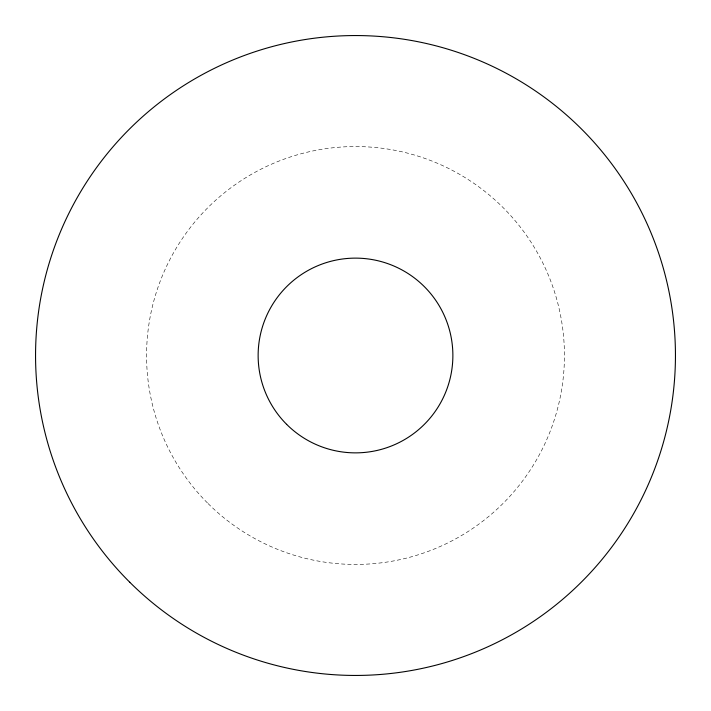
<?xml version="1.0" encoding="UTF-8"?>
<svg xmlns="http://www.w3.org/2000/svg" width="711" height="711" viewBox="0 0 711 711"><rect width="100%" height="100%" fill="white"/><g stroke="black" fill="none" stroke-linecap="round" stroke-linejoin="round"><path stroke-width="0.53" stroke-dasharray="3.56 2.67" d="M208.092 503.575A208.945 208.945 0 0 0 557.442 409.118A208.945 208.945 0 0 0 300.966 153.798A208.945 208.945 0 0 0 208.092 503.575"/><path stroke-width="1.07" d="M129.775 582.247A319.95 319.95 0 0 0 664.732 437.612A319.95 319.95 0 0 0 271.993 46.642A319.95 319.95 0 0 0 129.775 582.247M286.649 424.351A97.38 97.38 0 0 0 449.556 380.705A97.38 97.38 0 0 0 330.295 261.444A97.38 97.38 0 0 0 286.649 424.351"/></g></svg>
